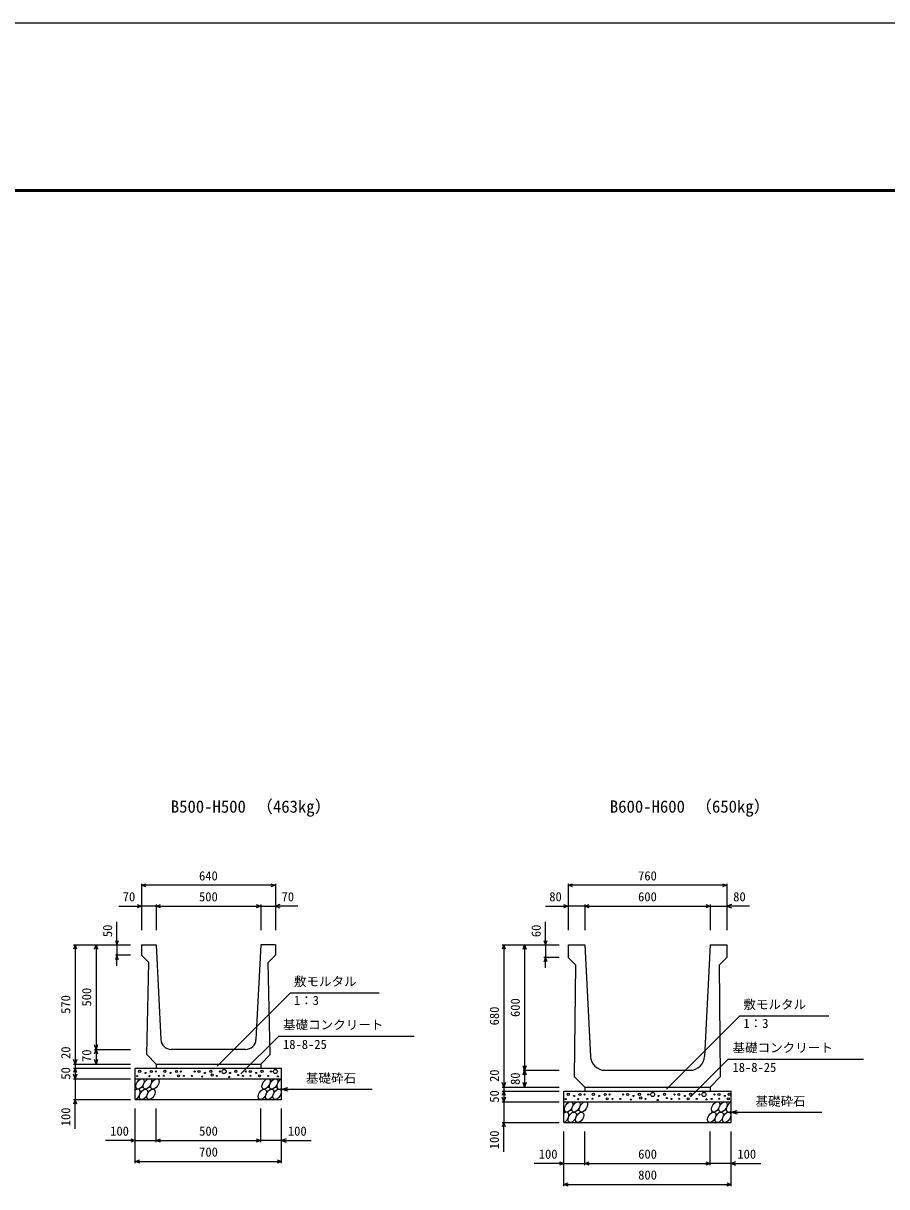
# Model space of a CAD drawing. Units: millimetres, scale not verified. Extents: x -33600 to 33600, y -11880 to 11880.
# Drawn here: x 10483 to 14612, y 6315 to 11880 of the extents above; entities that cross this region are included whole.
import ezdxf
from ezdxf.enums import TextEntityAlignment as Align

# ---------------------------------------------------------------- set-up
doc = ezdxf.new("R2010")
doc.units = ezdxf.units.MM
doc.header["$LTSCALE"] = 40
for name, color, linetype, lineweight in [('0-0_DIM', 7, 'Continuous', 25), ('0-1_Defpoints', 5, 'Continuous', 25), ('0-2_HATCH', 6, 'Continuous', 25), ('0-5_OUTLINE', 3, 'Continuous', 25), ('0-6_TXT', 7, 'Continuous', 25), ('0-7_WAKU', 3, 'Continuous', 25)]:
    doc.layers.add(name, color=color, linetype=linetype, lineweight=lineweight)
doc.styles.add('ＭＳ ゴシック', font='')
doc.styles.get('ＭＳ ゴシック').set_extended_font_data('MS Gothic')

msp = doc.modelspace()

# ---------------------------------------------------------------- linework, layer by layer
at = {"layer": '0-0_DIM'}
for p, q in [((11048.16, 7764.33), (11048.16, 7541.83)), ((11688.16, 7756.83), (11048.16, 7756.83)), ((11688.16, 7764.33), (11688.16, 7541.83)), ((13088.16, 7764.33), (13088.16, 7541.83)), ((13848.16, 7756.83), (13088.16, 7756.83)), ((13848.16, 7764.33), (13848.16, 7541.83)), ((10939.78, 7656.83), (11048.16, 7656.83)), ((11118.16, 7656.83), (11048.16, 7656.83)), ((11118.16, 7664.33), (11118.16, 7541.83)), ((11118.16, 7656.83), (11618.16, 7656.83)), ((11618.16, 7664.33), (11618.16, 7541.83)), ((11618.16, 7656.83), (11688.16, 7656.83)), ((11796.53, 7656.83), (11688.16, 7656.83)), ((12979.78, 7656.83), (13088.16, 7656.83)), ((13168.16, 7656.83), (13088.16, 7656.83)), ((13168.16, 7664.33), (13168.16, 7541.83)), ((13168.16, 7656.83), (13768.16, 7656.83)), ((13768.16, 7664.33), (13768.16, 7541.83)), ((13768.16, 7656.83), (13848.16, 7656.83)), ((13956.53, 7656.83), (13848.16, 7656.83)), ((10930.66, 7471.83), (10930.66, 7582.1)), ((12980.66, 7471.83), (12980.66, 7582.1)), ((10723.16, 7471.83), (10995.66, 7471.83)), ((10730.66, 7471.83), (10730.66, 6901.83)), ((10830.66, 7471.83), (10830.66, 6971.83)), ((10930.66, 7471.83), (10930.66, 7421.83)), ((12773.16, 7471.83), (13045.66, 7471.83)), ((12780.66, 7471.83), (12780.66, 6791.83)), ((12880.66, 7471.83), (12880.66, 6871.83)), ((12980.66, 7471.83), (12980.66, 7411.83)), ((10995.66, 7421.83), (10923.16, 7421.83)), ((10930.66, 7371.83), (10930.66, 7421.83)), ((13045.66, 7411.83), (12973.16, 7411.83)), ((12980.66, 7361.83), (12980.66, 7411.83)), ((11760.05, 7243.02), (11409.42, 6892.39)), ((11760.05, 7243.02), (12185.35, 7243.02)), ((13910.05, 7133.02), (13559.42, 6782.39)), ((13910.05, 7133.02), (14335.35, 7133.02)), ((11704.78, 7035.76), (11523.33, 6854.31)), ((11704.78, 7035.76), (12351.66, 7035.76)), ((10823.16, 6971.83), (10995.66, 6971.83)), ((10830.66, 6971.83), (10830.66, 6901.83)), ((10723.16, 6901.83), (10995.66, 6901.83)), ((13854.78, 6925.76), (13673.33, 6744.31)), ((13854.78, 6925.76), (14501.66, 6925.76)), ((10723.16, 6881.83), (10995.66, 6881.83)), ((12873.16, 6871.83), (13045.66, 6871.83)), ((12880.66, 6871.83), (12880.66, 6791.83)), ((10723.16, 6831.83), (10995.66, 6831.83)), ((10730.66, 6831.83), (10730.66, 6731.83)), ((11718.16, 6781.83), (11747.13, 6789.59)), ((12773.16, 6791.83), (13045.66, 6791.83)), ((11718.16, 6781.83), (12151.47, 6781.83)), ((11718.16, 6781.83), (11747.13, 6774.06)), ((12773.16, 6771.83), (13045.66, 6771.83)), ((10723.16, 6731.83), (10995.66, 6731.83)), ((10730.66, 6591.47), (10730.66, 6731.83)), ((11018.16, 6428.4), (11018.16, 6689.76)), ((11118.16, 6528.4), (11118.16, 6689.76)), ((11618.16, 6528.4), (11618.16, 6689.76)), ((11718.16, 6428.4), (11718.16, 6689.76)), ((12773.16, 6721.83), (13045.66, 6721.83)), ((12780.66, 6721.83), (12780.66, 6621.83)), ((13868.16, 6671.83), (13897.13, 6679.59)), ((13868.16, 6671.83), (14301.47, 6671.83)), ((13868.16, 6671.83), (13897.13, 6664.06)), ((12773.16, 6621.83), (13045.66, 6621.83)), ((12780.66, 6481.47), (12780.66, 6621.83)), ((13068.16, 6318.4), (13068.16, 6579.76)), ((13168.16, 6418.4), (13168.16, 6579.76)), ((13768.16, 6418.4), (13768.16, 6579.76)), ((13868.16, 6318.4), (13868.16, 6579.76)), ((11018.16, 6535.9), (10876.36, 6535.9)), ((11018.16, 6535.9), (11118.16, 6535.9)), ((11118.16, 6535.9), (11618.16, 6535.9)), ((11718.16, 6535.9), (11618.16, 6535.9)), ((11718.16, 6535.9), (11859.95, 6535.9)), ((11018.16, 6435.9), (11718.16, 6435.9)), ((13068.16, 6425.9), (12926.36, 6425.9)), ((13068.16, 6425.9), (13168.16, 6425.9)), ((13168.16, 6425.9), (13768.16, 6425.9)), ((13868.16, 6425.9), (13768.16, 6425.9)), ((13868.16, 6425.9), (14009.95, 6425.9)), ((13068.16, 6325.9), (13868.16, 6325.9))]:
    msp.add_line(p, q, dxfattribs=at)
for points in [[(11069.3, 7749.13), (11048.16, 7756.83), (11069.3, 7764.52)], [(11667.01, 7764.52), (11688.16, 7756.83), (11667.01, 7749.13)], [(13109.3, 7749.13), (13088.16, 7756.83), (13109.3, 7764.52)], [(13827.01, 7764.52), (13848.16, 7756.83), (13827.01, 7749.13)], [(11027.01, 7664.52), (11048.16, 7656.83), (11027.01, 7649.13)], [(11139.3, 7649.13), (11118.16, 7656.83), (11139.3, 7664.52)], [(11597.01, 7664.52), (11618.16, 7656.83), (11597.01, 7649.13)], [(11709.3, 7664.52), (11688.16, 7656.83), (11709.3, 7649.13)], [(13067.01, 7664.52), (13088.16, 7656.83), (13067.01, 7649.13)], [(13189.3, 7649.13), (13168.16, 7656.83), (13189.3, 7664.52)], [(13747.01, 7664.52), (13768.16, 7656.83), (13747.01, 7649.13)], [(13869.3, 7664.52), (13848.16, 7656.83), (13869.3, 7649.13)], [(10738.35, 7450.68), (10730.66, 7471.83), (10722.96, 7450.68)], [(10822.96, 7450.68), (10830.66, 7471.83), (10838.35, 7450.68)], [(10922.96, 7492.97), (10930.66, 7471.83), (10938.35, 7492.97)], [(12788.35, 7450.68), (12780.66, 7471.83), (12772.96, 7450.68)], [(12872.96, 7450.68), (12880.66, 7471.83), (12888.35, 7450.68)], [(12972.96, 7492.97), (12980.66, 7471.83), (12988.35, 7492.97)], [(10938.35, 7400.68), (10930.66, 7421.83), (10922.96, 7400.68)], [(12988.35, 7390.68), (12980.66, 7411.83), (12972.96, 7390.68)], [(10838.35, 6992.97), (10830.66, 6971.83), (10822.96, 6992.97)], [(10822.96, 6950.68), (10830.66, 6971.83), (10838.35, 6950.68)], [(10738.35, 6922.97), (10730.66, 6901.83), (10722.96, 6922.97)], [(10730.66, 6901.83), (10730.66, 6881.83), (10730.66, 6831.83)], [(10838.35, 6922.97), (10830.66, 6901.83), (10822.96, 6922.97)], [(10738.35, 6860.68), (10730.66, 6881.83), (10722.96, 6860.68)], [(10738.35, 6852.97), (10730.66, 6831.83), (10722.96, 6852.97)], [(12888.35, 6892.97), (12880.66, 6871.83), (12872.96, 6892.97)], [(12872.96, 6850.68), (12880.66, 6871.83), (12888.35, 6850.68)], [(12788.35, 6812.97), (12780.66, 6791.83), (12772.96, 6812.97)], [(12780.66, 6791.83), (12780.66, 6771.83), (12780.66, 6721.83)], [(12888.35, 6812.97), (12880.66, 6791.83), (12872.96, 6812.97)], [(12788.35, 6750.68), (12780.66, 6771.83), (12772.96, 6750.68)], [(12788.35, 6742.97), (12780.66, 6721.83), (12772.96, 6742.97)], [(10738.35, 6710.68), (10730.66, 6731.83), (10722.96, 6710.68)], [(12788.35, 6600.68), (12780.66, 6621.83), (12772.96, 6600.68)], [(10997.01, 6543.59), (11018.16, 6535.9), (10997.01, 6528.2)], [(11139.3, 6528.2), (11118.16, 6535.9), (11139.3, 6543.59)], [(11597.01, 6543.59), (11618.16, 6535.9), (11597.01, 6528.2)], [(11739.3, 6543.59), (11718.16, 6535.9), (11739.3, 6528.2)], [(11039.3, 6428.2), (11018.16, 6435.9), (11039.3, 6443.59)], [(11697.01, 6443.59), (11718.16, 6435.9), (11697.01, 6428.2)], [(13047.01, 6433.59), (13068.16, 6425.9), (13047.01, 6418.2)], [(13189.3, 6418.2), (13168.16, 6425.9), (13189.3, 6433.59)], [(13747.01, 6433.59), (13768.16, 6425.9), (13747.01, 6418.2)], [(13889.3, 6433.59), (13868.16, 6425.9), (13889.3, 6418.2)], [(13089.3, 6318.2), (13068.16, 6325.9), (13089.3, 6333.59)], [(13847.01, 6333.59), (13868.16, 6325.9), (13847.01, 6318.2)]]:
    msp.add_lwpolyline(points, dxfattribs=at)
at = {"layer": '0-1_Defpoints'}
msp.add_lwpolyline([(0, -11880), (33600, -11880), (33600, 11880), (0, 11880)], close=True, dxfattribs=at)
at = {"layer": '0-2_HATCH'}
for centre, radius in [((11026.82, 6844.13), 2.5), ((11039.24, 6866.93), 5), ((11067.28, 6859.05), 2.5), ((11086.8, 6843.78), 2.5), ((11095.32, 6866.05), 5), ((11116.35, 6866.05), 2.5), ((11130.37, 6845.04), 2.5), ((11155.31, 6845.72), 2.5), ((11159.24, 6866.93), 5), ((11187.28, 6859.05), 2.5), ((11215.32, 6866.05), 5), ((11225.4, 6845.72), 5), ((11236.35, 6866.05), 2.5), ((11250.37, 6845.04), 2.5), ((11288.18, 6845.04), 2.5), ((11302.2, 6866.05), 2.5), ((11323.23, 6866.05), 5), ((11351.27, 6859.05), 2.5), ((11379.31, 6866.93), 5), ((11385.73, 6849.2), 5), ((11408.18, 6845.04), 2.5), ((11422.2, 6866.05), 2.5), ((11443.23, 6866.05), 10), ((11471.27, 6859.05), 2.5), ((11499.31, 6866.93), 5), ((11510.65, 6849.36), 2.5), ((11533.41, 6845.04), 2.5), ((11547.43, 6866.05), 2.5), ((11568.46, 6866.05), 5), ((11569.76, 6845.71), 2.5), ((11596.49, 6859.05), 2.5), ((11612.82, 6845.47), 5), ((11624.53, 6866.93), 5), ((11653.41, 6845.04), 2.5), ((11667.43, 6866.05), 2.5), ((11688.46, 6866.05), 10), ((11700.42, 6842.97), 2.5), ((11338.35, 6842.01), 2.5), ((11466.71, 6839.77), 2.5), ((13076.82, 6734.13), 2.5), ((13089.24, 6756.93), 5), ((13117.28, 6749.05), 2.5), ((13136.8, 6733.78), 2.5), ((13145.32, 6756.05), 5), ((13166.35, 6756.05), 2.5), ((13180.37, 6735.04), 2.5), ((13205.31, 6735.72), 2.5), ((13209.24, 6756.93), 5), ((13237.28, 6749.05), 2.5), ((13265.32, 6756.05), 5), ((13275.4, 6735.72), 5), ((13286.35, 6756.05), 2.5), ((13300.37, 6735.04), 2.5), ((13338.18, 6735.04), 2.5), ((13352.2, 6756.05), 2.5), ((13373.23, 6756.05), 5), ((13388.35, 6732.01), 2.5), ((13401.27, 6749.05), 2.5), ((13429.31, 6756.93), 5), ((13435.73, 6739.2), 5), ((13458.18, 6735.04), 2.5), ((13472.2, 6756.05), 2.5), ((13493.23, 6756.05), 10), ((13521.27, 6749.05), 2.5), ((13549.31, 6756.93), 5), ((13560.65, 6739.36), 2.5), ((13583.41, 6735.04), 2.5), ((13597.43, 6756.05), 2.5), ((13618.46, 6756.05), 5), ((13619.76, 6735.71), 2.5), ((13646.49, 6749.05), 2.5), ((13662.82, 6735.47), 5), ((13674.53, 6756.93), 5), ((13703.41, 6735.04), 2.5), ((13717.43, 6756.05), 2.5), ((13738.46, 6756.05), 10), ((13750.42, 6732.97), 2.5), ((13775.1, 6735.04), 2.5), ((13789.12, 6756.05), 2.5), ((13810.15, 6756.05), 5), ((13811.45, 6735.71), 2.5), ((13838.18, 6749.05), 2.5), ((13854.51, 6735.47), 5), ((13858.66, 6756.93), 5), ((13516.71, 6729.77), 2.5)]:
    msp.add_circle(centre, radius, dxfattribs=at)
for centre in [(11041.05, 6806.83), (11076.52, 6806.83), (11112, 6806.83), (11644.2, 6806.83), (11679.68, 6806.83), (11057.93, 6756.83), (11093.41, 6756.83), (11625.61, 6756.83), (11661.09, 6756.83), (11696.56, 6756.83), (13091.05, 6696.83), (13126.52, 6696.83), (13162, 6696.83), (13794.2, 6696.83), (13829.68, 6696.83), (13107.93, 6646.83), (13143.41, 6646.83), (13775.61, 6646.83), (13811.09, 6646.83), (13846.56, 6646.83)]:
    msp.add_ellipse(centre, major_axis=(14.54, 23.54), ratio=0.5792, dxfattribs=at)
for centre, start_param, end_param in [((11715.16, 6806.83), 0.6666252, 4.1103269), ((11022.45, 6756.83), 3.7419964, 7.318141), ((13865.16, 6696.83), 0.6666252, 4.1103269), ((13072.45, 6646.83), 3.7419964, 7.318141)]:
    msp.add_ellipse(centre, major_axis=(14.54, 23.54), ratio=0.5792, start_param=start_param, end_param=end_param, dxfattribs=at)
at = {"layer": '0-5_OUTLINE'}
for p, q in [((11048.16, 7471.83), (11048.16, 7421.83)), ((11048.16, 7471.83), (11118.16, 7471.83)), ((11118.16, 7471.83), (11140.78, 7019.33)), ((11618.16, 7471.83), (11595.53, 7019.33)), ((11688.16, 7471.83), (11618.16, 7471.83)), ((11688.16, 7471.83), (11688.16, 7421.83)), ((13088.16, 7471.83), (13168.16, 7471.83)), ((13088.16, 7471.83), (13088.16, 7411.83)), ((13168.16, 7471.83), (13194.83, 6938.33)), ((13768.16, 7471.83), (13741.48, 6938.33)), ((13768.16, 7471.83), (13848.16, 7471.83)), ((13848.16, 7471.83), (13848.16, 7411.83)), ((11083.16, 7386.83), (11048.16, 7421.83)), ((11688.16, 7421.83), (11653.16, 7386.83)), ((13088.16, 7411.83), (13123.16, 7376.83)), ((13848.16, 7411.83), (13813.16, 7376.83)), ((11073.16, 6946.83), (11083.16, 7386.83)), ((11663.16, 6946.83), (11653.16, 7386.83)), ((13123.16, 7376.83), (13118.16, 6841.83)), ((13818.16, 6841.83), (13813.16, 7376.83)), ((11545.59, 6971.83), (11190.72, 6971.83)), ((11073.16, 6946.83), (11118.16, 6901.83)), ((11118.16, 6901.83), (11618.16, 6901.83)), ((11118.16, 6901.83), (11118.16, 6881.83)), ((11663.16, 6946.83), (11618.16, 6901.83)), ((11618.16, 6901.83), (11618.16, 6881.83)), ((11018.16, 6881.83), (11718.16, 6881.83)), ((11018.16, 6731.83), (11018.16, 6881.83)), ((11718.16, 6731.83), (11718.16, 6881.83)), ((13264.74, 6871.83), (13671.57, 6871.83)), ((11018.16, 6831.83), (11718.16, 6831.83)), ((13168.16, 6791.83), (13118.16, 6841.83)), ((13168.16, 6791.83), (13768.16, 6791.83)), ((13168.16, 6791.83), (13168.16, 6771.83)), ((13768.16, 6791.83), (13818.16, 6841.83)), ((13768.16, 6791.83), (13768.16, 6771.83)), ((13068.16, 6771.83), (13868.16, 6771.83)), ((13068.16, 6621.83), (13068.16, 6771.83)), ((13868.16, 6621.83), (13868.16, 6771.83)), ((11018.16, 6731.83), (11718.16, 6731.83)), ((13068.16, 6721.83), (13868.16, 6721.83)), ((13068.16, 6621.83), (13868.16, 6621.83))]:
    msp.add_line(p, q, dxfattribs=at)
for centre, radius, start, end in [((11190.72, 7021.83), 50, 182.8624, 270), ((11545.59, 7021.83), 50, 270, 357.1376), ((13264.74, 6941.83), 70, 182.86241, 270), ((13671.57, 6941.83), 70, 270, 357.13759)]:
    msp.add_arc(centre, radius, start, end, dxfattribs=at)
at = {"layer": '0-7_WAKU', "lineweight": 50}
msp.add_lwpolyline([(800, -11080), (32800, -11080), (32800, 11080), (800, 11080)], close=True, dxfattribs=at)

# ---------------------------------------------------------------- texts
at = {"layer": '0-0_DIM', "style": 'ＭＳ ゴシック'}
for s, p in [('640', (11323.16, 7766.83)), ('760', (13423.16, 7766.83)), ('70', (10958.32, 7666.83)), ('500', (11323.16, 7666.83)), ('70', (11718, 7666.83)), ('80', (12998.32, 7666.83)), ('600', (13423.16, 7666.83)), ('80', (13878, 7666.83)), ('敷モルタル', (11776.79, 7261.75)), ('1：3', (11776.79, 7171.07)), ('敷モルタル', (13926.79, 7151.76)), ('基礎コンクリート', (11724.78, 7054.5)), ('1：3', (13926.79, 7061.07)), ('18-8-25', (11724.78, 6960.68)), ('基礎コンクリート', (13874.78, 6944.5)), ('18-8-25', (13874.78, 6850.68)), ('基礎砕石', (11834.48, 6799)), ('基礎砕石', (13984.48, 6689)), ('100', (10898.16, 6545.9)), ('500', (11323.69, 6545.9)), ('100', (11748.16, 6545.9)), ('700', (11323.69, 6445.9)), ('100', (12948.16, 6435.9)), ('600', (13423.69, 6435.9)), ('100', (13898.16, 6435.9)), ('800', (13423.69, 6335.9))]:
    msp.add_text(s, height=43.99, dxfattribs=at).set_placement(p, align=Align.BOTTOM_LEFT)
for s, p in [('50', (10920.66, 7508.75)), ('60', (12970.66, 7508.75)), ('500', (10820.66, 7176.83)), ('570', (10720.66, 7141.83)), ('600', (12870.66, 7126.83)), ('680', (12770.66, 7086.83)), ('20', (10720.66, 6926.14)), ('70', (10820.66, 6911.83)), ('50', (10720.66, 6826.83)), ('20', (12770.66, 6816.14)), ('80', (12870.66, 6801.83)), ('50', (12770.66, 6716.83)), ('100', (10720.66, 6604.22)), ('100', (12770.66, 6494.22))]:
    msp.add_text(s, height=43.99, rotation=90, dxfattribs=at).set_placement(p, align=Align.BOTTOM_LEFT)
at = {"layer": '0-6_TXT', "style": 'ＭＳ ゴシック'}
for s, p in [('B500-H500', (11188.16, 8086.5)), ('（463kg）', (11596.53, 8086.5)), ('B600-H600', (13288.16, 8086.5)), ('（650kg）', (13696.53, 8086.5))]:
    msp.add_text(s, height=58.65, dxfattribs=at).set_placement(p, align=Align.BOTTOM_LEFT)

doc.saveas('drawing.dxf')
